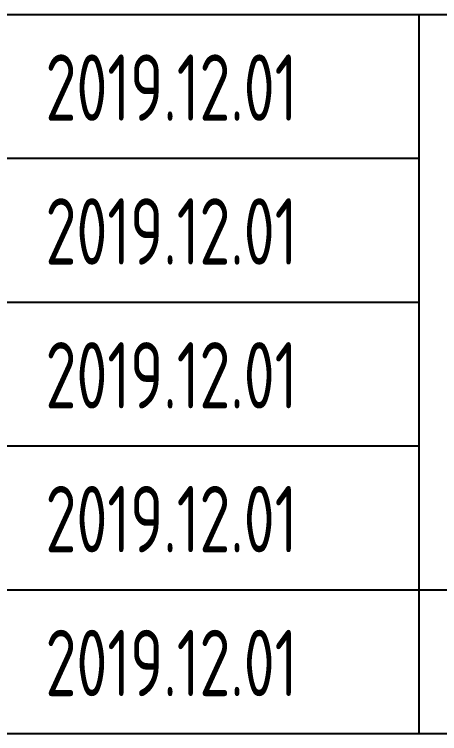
# Model space of a CAD drawing. Extents: x 6250600 to 6678662, y -692028 to -290561.
# Drawn here: x 6451664 to 6453584, y -677457 to -674207 of the extents above; entities that cross this region are included whole.
import ezdxf
from ezdxf.enums import TextEntityAlignment as Align

# ---------------------------------------------------------------- set-up
doc = ezdxf.new("R2010")
doc.units = 0
doc.header["$LTSCALE"] = 1000
doc.header["$MEASUREMENT"] = 0
doc.layers.get('0').update_dxf_attribs({"linetype": 'CONTINUOUS'})
doc.styles.add('AHD', font='sceie.shx', dxfattribs={"width": 0.7, "bigfont": 'sceic.shx'})

# ---------------------------------------------------------------- blocks, each defined once
blk = doc.blocks.new('S')
at = {"style": 'AHD', "width": 0.8}
for p in [(3910031.1, -426741.8), (3910031.1, -427391.8), (3910031.1, -428041.8), (3910031.1, -428691.8), (3910031.1, -429341.8)]:
    blk.add_text('2019.12.01', height=300, dxfattribs=at).set_placement(p, align=Align.MIDDLE)

msp = doc.modelspace()

# ---------------------------------------------------------------- linework, layer by layer
for p, q in [((6447991.7, -674207.3), (6465991.7, -674207.3)), ((6453491.7, -677457.3), (6453491.7, -674207.3)), ((6447991.7, -674857.3), (6453491.7, -674857.3)), ((6447991.7, -675507.3), (6453491.7, -675507.3)), ((6447991.7, -676157.3), (6453491.7, -676157.3)), ((6447991.7, -676807.3), (6465991.7, -676807.3)), ((6447991.7, -677457.3), (6465991.7, -677457.3))]:
    msp.add_line(p, q)

# ---------------------------------------------------------------- block references
msp.add_blockref('S', (2542341.8, -247796.4))

doc.saveas('drawing.dxf')
